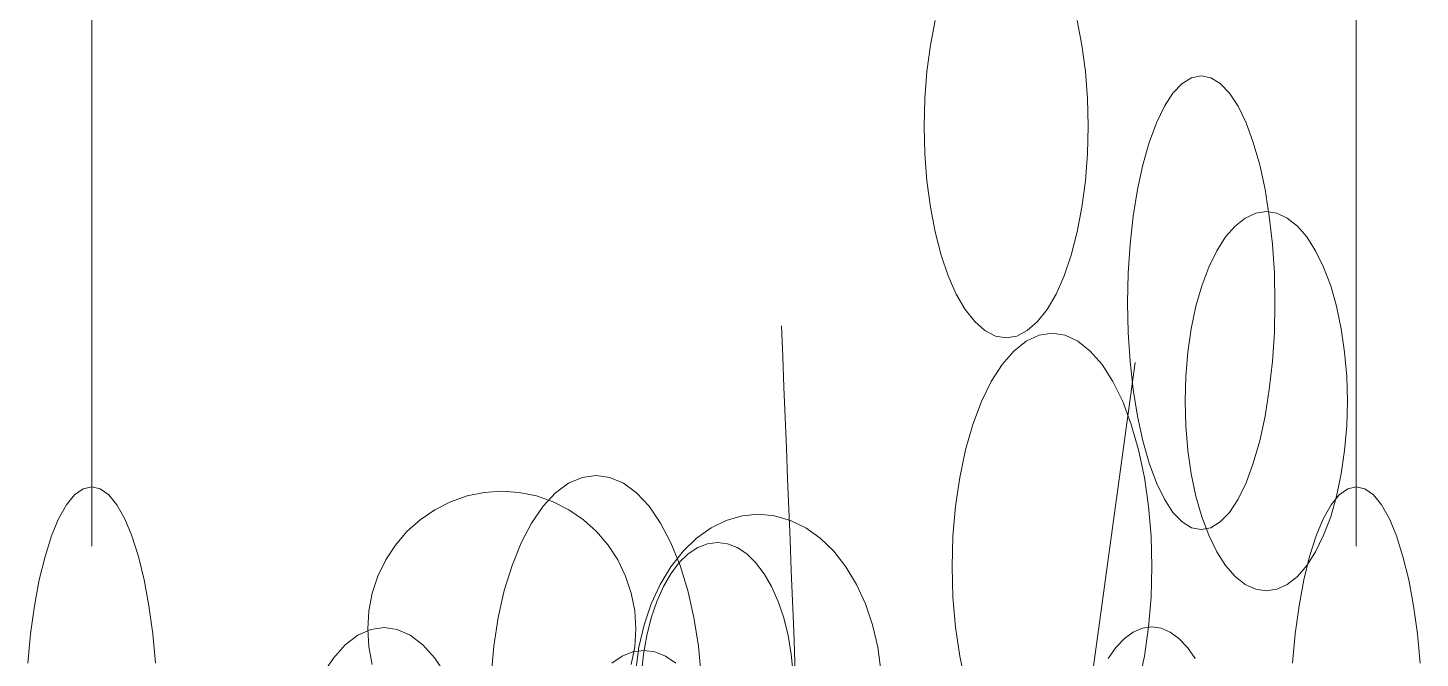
# Model space of a CAD drawing. Header units: millimetres. Extents: x -1800 to 33200, y -8500 to 38400.
# Drawn here: x 21318 to 22363, y 23221 to 23694 of the extents above; entities that cross this region are included whole.
import ezdxf

# ---------------------------------------------------------------- set-up
doc = ezdxf.new("R2010")
doc.units = ezdxf.units.MM
doc.layers.add('E-LIGHT', color=2, linetype='Continuous', lineweight=13)
doc.layers.add('E-PLANT', color=3, linetype='Continuous', lineweight=13)

msp = doc.modelspace()

# ---------------------------------------------------------------- linework, layer by layer
at = {"layer": 'E-LIGHT'}
for p, q in [((21366, 24959.1), (21366, 23305.3)), ((22315.5, 24959.1), (22315.5, 23305.3))]:
    msp.add_line(p, q, dxfattribs=at)
for points in [[(21318, 23217.5), (21320.1, 23239.6), (21323, 23260.6), (21326.6, 23280.1), (21330.9, 23297.6), (21335.7, 23313.1), (21341.1, 23326), (21347, 23336.4), (21353.1, 23343.9), (21359.5, 23348.5), (21366, 23350), (21372.4, 23348.5), (21378.8, 23343.9), (21384.9, 23336.4), (21390.8, 23326), (21396.2, 23313.1), (21401.1, 23297.6), (21405.3, 23280.1), (21408.9, 23260.6), (21411.8, 23239.6), (21413.9, 23217.5)], [(22267.6, 23217.5), (22269.7, 23239.6), (22272.6, 23260.6), (22276.2, 23280.1), (22280.5, 23297.6), (22285.3, 23313.1), (22290.7, 23326), (22296.6, 23336.4), (22302.7, 23343.9), (22309.1, 23348.5), (22315.5, 23350), (22322, 23348.5), (22328.4, 23343.9), (22334.5, 23336.4), (22340.4, 23326), (22345.8, 23313.1), (22350.6, 23297.6), (22354.9, 23280.1), (22358.5, 23260.6), (22361.4, 23239.6), (22363.5, 23217.5)]]:
    msp.add_lwpolyline(points, dxfattribs=at)
at = {"layer": 'E-PLANT'}
msp.add_line((21862.3, 21349.8), (22149.4, 23443.3), dxfattribs=at)
for points in [[(22105.9, 23700), (22109.5, 23681.4), (22112.1, 23661.7), (22113.6, 23641.3), (22114.2, 23620.6), (22114.2, 23620.6), (22113.6, 23599.9), (22112.1, 23579.5), (22109.5, 23559.8), (22105.9, 23541.2), (22101.4, 23523.9), (22096.1, 23508.3), (22090.1, 23494.6), (22083.4, 23483), (22076.1, 23473.9), (22068.5, 23467.2), (22060.6, 23463.1), (22052.6, 23461.8), (22044.5, 23463.1), (22036.6, 23467.2), (22029, 23473.9), (22021.8, 23483), (22015.1, 23494.6), (22009, 23508.3), (22003.7, 23523.9), (21999.3, 23541.2), (21995.7, 23559.8), (21993.1, 23579.5), (21991.5, 23599.9), (21991, 23620.6), (21991.5, 23641.3), (21993.1, 23661.7), (21995.7, 23681.4), (21999.3, 23700)], [(22022.1, 23202.3), (22017.8, 23222.9), (22014.6, 23244.6), (22012.7, 23267.1), (22012.1, 23290), (22012.7, 23312.8), (22014.6, 23335.3), (22017.8, 23357), (22022.1, 23377.6), (22027.6, 23396.6), (22034.1, 23413.9), (22041.4, 23429), (22049.6, 23441.7), (22058.4, 23451.8), (22067.7, 23459.2), (22077.3, 23463.7), (22087.1, 23465.2), (22096.9, 23463.7), (22106.5, 23459.2), (22115.8, 23451.8), (22124.6, 23441.7), (22132.8, 23429), (22140.2, 23413.9), (22146.6, 23396.6), (22152.1, 23377.6), (22156.4, 23357), (22159.6, 23335.3), (22161.5, 23312.8), (22162.1, 23290), (22162.1, 23290), (22161.5, 23267.1), (22159.6, 23244.6), (22156.4, 23222.9), (22152.1, 23202.3)], [(21665.9, 23208), (21667.9, 23230.2), (21671.2, 23251.7), (21675.8, 23272), (21681.6, 23290.8), (21688.5, 23307.8), (21696.3, 23322.7), (21704.9, 23335.3), (21714.3, 23345.3), (21724.1, 23352.6), (21734.3, 23357), (21744.7, 23358.5), (21755.1, 23357), (21765.3, 23352.6), (21775.1, 23345.3), (21784.5, 23335.3), (21793.1, 23322.7), (21800.9, 23307.8), (21807.8, 23290.8), (21813.6, 23272), (21818.2, 23251.7), (21821.5, 23230.2), (21823.5, 23208)], [(21576.6, 23216.6), (21574, 23229.9), (21573.2, 23243.3), (21574, 23256.8), (21576.6, 23270.1), (21580.8, 23282.9), (21586.7, 23295), (21594, 23306.2), (21602.7, 23316.3), (21612.6, 23325.2), (21623.5, 23332.7), (21635.3, 23338.7), (21647.8, 23343.1), (21660.7, 23345.7), (21673.9, 23346.6), (21687, 23345.7), (21699.9, 23343.1), (21712.4, 23338.7), (21724.2, 23332.7), (21735.2, 23325.2), (21745.1, 23316.3), (21753.8, 23306.2), (21761.1, 23295), (21766.9, 23282.9), (21771.1, 23270.1), (21773.7, 23256.8), (21774.6, 23243.3), (21774.6, 23243.3), (21773.7, 23229.9), (21771.1, 23216.6)], [(21774.5, 23212.3), (21776.9, 23229.6), (21780.8, 23246.3), (21786.1, 23262.1), (21792.9, 23276.7), (21800.9, 23289.9), (21810, 23301.5), (21820.1, 23311.3), (21831, 23319.1), (21842.5, 23324.7), (21854.4, 23328.2), (21866.6, 23329.3), (21878.7, 23328.2), (21890.6, 23324.7), (21902.1, 23319.1), (21913, 23311.3), (21923.1, 23301.5), (21932.2, 23289.9), (21940.2, 23276.7), (21947, 23262.1), (21952.3, 23246.3), (21956.2, 23229.6), (21958.6, 23212.3)], [(21778.9, 23209.7), (21780.3, 23224.2), (21782.8, 23238.2), (21786.1, 23251.5), (21790.3, 23263.8), (21795.2, 23275), (21800.9, 23284.7), (21807.1, 23293), (21813.8, 23299.5), (21821, 23304.3), (21828.3, 23307.2), (21835.8, 23308.2), (21843.3, 23307.2), (21850.7, 23304.3), (21857.8, 23299.5), (21864.5, 23293), (21870.8, 23284.7), (21876.4, 23275), (21881.4, 23263.8), (21885.6, 23251.5), (21888.9, 23238.2), (21891.3, 23224.2), (21892.8, 23209.7)], [(21539.1, 23208.9), (21547.4, 23221.4), (21556.3, 23231.3), (21565.7, 23238.5), (21575.5, 23242.9), (21585.5, 23244.4), (21595.4, 23242.9), (21605.2, 23238.5), (21614.6, 23231.3), (21623.6, 23221.4), (21631.9, 23208.9)], [(22129.2, 23221), (22135.1, 23229.4), (22141.4, 23236.1), (22148, 23240.9), (22154.9, 23243.9), (22161.9, 23244.9), (22168.9, 23243.9), (22175.7, 23240.9), (22182.4, 23236.1), (22188.7, 23229.4), (22194.5, 23221)], [(21756.4, 23217.5), (21764.2, 23222.8), (21772.3, 23226), (21780.5, 23227.1), (21788.7, 23226), (21796.7, 23222.8), (21804.5, 23217.5)]]:
    msp.add_lwpolyline(points, dxfattribs=at)
for points in [[(22254.4, 23488.1), (22254, 23465.8), (22252.6, 23444), (22250.2, 23422.9), (22247, 23402.9), (22243, 23384.4), (22238.2, 23367.6), (22232.8, 23353), (22226.8, 23340.6), (22220.3, 23330.7), (22213.4, 23323.6), (22206.3, 23319.2), (22199.1, 23317.8), (22191.9, 23319.2), (22184.8, 23323.6), (22177.9, 23330.7), (22171.4, 23340.6), (22165.4, 23353), (22160, 23367.6), (22155.2, 23384.4), (22151.2, 23402.9), (22148, 23422.9), (22145.7, 23444), (22144.2, 23465.8), (22143.8, 23488.1), (22144.2, 23510.3), (22145.7, 23532.1), (22148, 23553.2), (22151.2, 23573.2), (22155.2, 23591.7), (22160, 23608.5), (22165.4, 23623.2), (22171.4, 23635.6), (22177.9, 23645.4), (22184.8, 23652.6), (22191.9, 23656.9), (22199.1, 23658.4), (22206.3, 23656.9), (22213.4, 23652.6), (22220.3, 23645.4), (22226.8, 23635.6), (22232.8, 23623.2), (22238.2, 23608.5), (22243, 23591.7), (22247, 23573.2), (22250.2, 23553.2), (22252.6, 23532.1), (22254, 23510.3), (22254.4, 23488.1)], [(22308.9, 23414.2), (22308.4, 23395.6), (22306.8, 23377.3), (22304.2, 23359.7), (22300.7, 23343), (22296.3, 23327.5), (22291, 23313.5), (22285, 23301.2), (22278.4, 23290.9), (22271.3, 23282.7), (22263.7, 23276.7), (22255.9, 23273), (22247.9, 23271.8), (22240, 23273), (22232.1, 23276.7), (22224.6, 23282.7), (22217.4, 23290.9), (22210.8, 23301.2), (22204.8, 23313.5), (22199.6, 23327.5), (22195.1, 23343), (22191.6, 23359.7), (22189, 23377.3), (22187.5, 23395.6), (22187, 23414.2), (22187.5, 23432.8), (22189, 23451), (22191.6, 23468.6), (22195.1, 23485.4), (22199.6, 23500.8), (22204.8, 23514.8), (22210.8, 23527.1), (22217.4, 23537.5), (22224.6, 23545.7), (22232.1, 23551.7), (22240, 23555.3), (22247.9, 23556.5), (22255.9, 23555.3), (22263.7, 23551.7), (22271.3, 23545.7), (22278.4, 23537.5), (22285, 23527.1), (22291, 23514.8), (22296.3, 23500.8), (22300.7, 23485.4), (22304.2, 23468.6), (22306.8, 23451), (22308.4, 23432.8), (22308.9, 23414.2)]]:
    msp.add_lwpolyline(points, close=True, dxfattribs=at)
msp.add_spline([(21905.5, 20534.1), (21927.1, 22002.4), (21883.9, 23470.7)], degree=3, dxfattribs=at)

doc.saveas('drawing.dxf')
